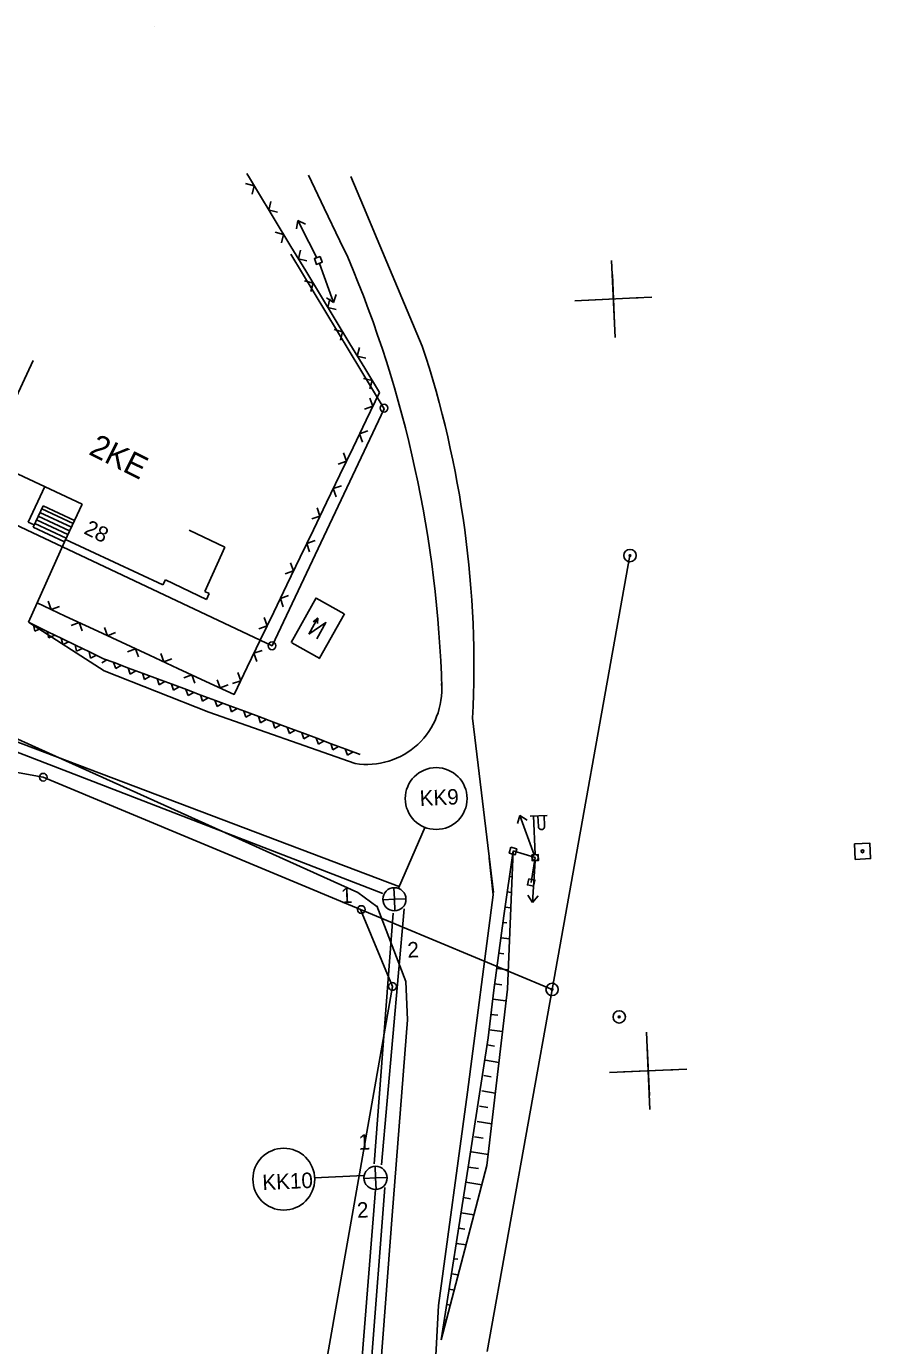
# Model space of a CAD drawing. Extents: x 642124 to 642366, y 6457020 to 6457206.
# Drawn here: x 642300.8 to 642355.4, y 6457087.6 to 6457173 of the extents above; entities that cross this region are included whole.
import ezdxf

# ---------------------------------------------------------------- set-up
doc = ezdxf.new("R2010")
doc.units = 0
for name, color, linetype in [('1', 7, 'Continuous'), ('11', 7, 'Continuous'), ('12', 7, 'Continuous'), ('2', 7, 'Continuous'), ('28', 7, 'Continuous'), ('30', 7, 'Continuous'), ('4', 7, 'Continuous'), ('40', 7, 'Continuous'), ('41', 7, 'Continuous'), ('42', 7, 'Continuous'), ('44', 7, 'Continuous'), ('57', 7, 'Continuous'), ('58', 7, 'Continuous'), ('60', 7, 'Continuous'), ('Level 61', 7, 'Continuous')]:
    doc.layers.add(name, color=color, linetype=linetype)

# ---------------------------------------------------------------- blocks, each defined once
blk = doc.blocks.new('VBEKAE')
at = {"layer": '44'}
for radius in [50, 7.14]:
    blk.add_circle((0, 0), radius, dxfattribs=at)
blk = doc.blocks.new('KNOOLR')
at = {"layer": '12'}
blk.add_lwpolyline([(-20, 20), (20, 20), (20, -20), (-20, -20)], close=True, dxfattribs=at)
blk = doc.blocks.new('KVPOST')
at = {"layer": '11'}
for p, q in [((-20, 270), (90, 270)), ((0, 270), (0, 20)), ((30, 270), (30, 200)), ((70, 270), (70, 200))]:
    blk.add_line(p, q, dxfattribs=at)
blk.add_circle((0, 0), 20, dxfattribs=at)
blk.add_arc((50, 200), 20, 179.93931, 0.0607, dxfattribs=at)
blk = doc.blocks.new('KPP')
at = {"layer": '60'}
blk.add_lwpolyline([(-50, 50), (50, 50), (50, -50), (-50, -50)], close=True, dxfattribs=at)
blk.add_circle((0, 0), 9.08, dxfattribs=at)
blk = doc.blocks.new('KMNOOL')
at = {"layer": '12'}
for p, q in [((20, 0), (290, 0)), ((246.1, 33.1), (290, 0)), ((290, 0), (246.1, -33.1))]:
    blk.add_line(p, q, dxfattribs=at)
blk = doc.blocks.new('KKANK0')
at = {"layer": '4'}
for q in [(-50, 0), (0, 50), (50, 0), (0, -50)]:
    blk.add_line((0, 0), q, dxfattribs=at)
blk.add_circle((0, 0), 50, dxfattribs=at)

msp = doc.modelspace()

# ---------------------------------------------------------------- linework, layer by layer
at = {"layer": '1'}
for p, q in [((642309.078, 6457173.008), (642309.078, 6457173.008)), ((642298.273, 6457144.971), (642301.266, 6457151.378)), ((642323.963, 6457148.302), (642323.963, 6457148.302)), ((642298.273, 6457144.971), (642304.427, 6457142.096)), ((642300.934, 6457140.925), (642302.008, 6457143.226)), ((642301.26, 6457140.607), (642301.899, 6457141.975)), ((642301.899, 6457141.975), (642303.928, 6457141.027)), ((642303.289, 6457139.659), (642304.427, 6457142.096)), ((642301.48, 6457141.078), (642303.509, 6457140.13)), ((642301.59, 6457141.314), (642303.619, 6457140.366)), ((642301.7, 6457141.549), (642303.729, 6457140.601)), ((642301.81, 6457141.785), (642303.839, 6457140.837)), ((642300.934, 6457140.925), (642301.323, 6457140.743)), ((642301.26, 6457140.607), (642303.289, 6457139.659)), ((642301.37, 6457140.843), (642303.399, 6457139.895)), ((642311.359, 6457140.401), (642313.665, 6457139.295)), ((642303.353, 6457139.795), (642309.642, 6457136.857)), ((642312.363, 6457136.436), (642313.665, 6457139.295)), ((642309.642, 6457136.857), (642309.819, 6457137.19)), ((642309.819, 6457137.19), (642312.47, 6457135.919)), ((642312.363, 6457136.436), (642312.652, 6457136.298)), ((642312.652, 6457136.298), (642312.47, 6457135.919)), ((642317.955, 6457133.146), (642319.571, 6457136.023)), ((642319.565, 6457136.005), (642321.377, 6457134.987)), ((642319.686, 6457134.721), (642319.086, 6457133.682)), ((642319.676, 6457134.716), (642319.383, 6457134.47)), ((642319.685, 6457134.707), (642319.647, 6457134.356)), ((642319.795, 6457132.113), (642321.411, 6457134.99)), ((642316.716, 6457132.921), (642316.716, 6457132.921)), ((642317.997, 6457133.122), (642317.997, 6457133.122)), ((642317.997, 6457133.122), (642319.809, 6457132.105)), ((642319.809, 6457132.105), (642319.809, 6457132.105)), ((642314.278, 6457129.742), (642314.278, 6457129.742)), ((642324.979, 6457117.32), (642299.194, 6457127.089)), ((642299.032, 6457126.492), (642323.878, 6457116.901)), ((642324.903, 6457117.237), (642326.619, 6457121.207)), ((642331.711, 6457115.443), (642332.307, 6457119.648)), ((642354.922, 6457119.623), (642354.922, 6457119.623)), ((642332.083, 6457117.987), (642332.238, 6457117.966)), ((642324.548, 6457116.459), (642324.548, 6457116.459)), ((642331.927, 6457116.999), (642332.197, 6457116.962)), ((642322.511, 6457115.833), (642322.511, 6457115.833)), ((642323.325, 6457099.405), (642324.553, 6457115.625)), ((642325.258, 6457115.892), (642323.806, 6457099.335)), ((642331.789, 6457116.009), (642332.156, 6457115.958)), ((642331.063, 6457110.63), (642331.711, 6457115.443)), ((642331.652, 6457115.018), (642331.906, 6457114.983)), ((642331.532, 6457114.025), (642332.074, 6457113.95)), ((642331.395, 6457113.035), (642331.708, 6457112.991)), ((642331.257, 6457112.044), (642331.992, 6457111.942)), ((642324.554, 6457110.777), (642324.554, 6457110.777)), ((642330.697, 6457107.551), (642331.063, 6457110.63)), ((642331.119, 6457111.054), (642331.585, 6457110.989)), ((642330.99, 6457110.062), (642331.852, 6457109.942)), ((642330.868, 6457109.069), (642331.316, 6457109.007)), ((642330.754, 6457108.076), (642331.621, 6457107.955)), ((642329.409, 6457099.188), (642330.697, 6457107.551)), ((642330.64, 6457107.092), (642331.099, 6457107.021)), ((642330.533, 6457106.097), (642331.39, 6457105.964)), ((642330.901, 6457105.028), (642330.411, 6457105.104)), ((642330.282, 6457104.112), (642331.159, 6457103.975)), ((642330.146, 6457103.121), (642330.677, 6457103.038)), ((642329.996, 6457102.132), (642330.928, 6457101.987)), ((642329.811, 6457101.149), (642330.378, 6457101.061)), ((642329.614, 6457100.168), (642330.697, 6457099.999)), ((642322.648, 6457098.637), (642319.464, 6457098.494)), ((642327.667, 6457088.002), (642329.409, 6457099.188)), ((642329.409, 6457099.188), (642330.065, 6457099.086)), ((642323.404, 6457097.727), (642322.499, 6457086.361)), ((642323.13, 6457086.39), (642324.019, 6457097.863)), ((642323.281, 6457098.321), (642323.281, 6457098.321)), ((642329.255, 6457098.2), (642330.289, 6457098.039)), ((642323.57, 6457097.468), (642323.57, 6457097.468)), ((642323.57, 6457097.468), (642323.57, 6457097.468)), ((642329.101, 6457097.212), (642329.549, 6457097.142)), ((642328.947, 6457096.223), (642329.781, 6457096.094)), ((642328.793, 6457095.235), (642329.182, 6457095.175)), ((642328.64, 6457094.247), (642329.273, 6457094.149)), ((642328.734, 6457093.221), (642328.486, 6457093.259)), ((642328.765, 6457092.204), (642328.332, 6457092.271)), ((642328.511, 6457091.231), (642328.178, 6457091.283)), ((642328.024, 6457090.295), (642328.257, 6457090.259)), ((642328.003, 6457089.286), (642327.87, 6457089.307))]:
    msp.add_line(p, q, dxfattribs=at)
for points in [[(642295.005, 6457143.156), (642316.716, 6457132.921), (642323.965, 6457148.252), (642317.933, 6457158.265)], [(642319.086, 6457133.682), (642320.205, 6457134.42), (642319.605, 6457133.381)], [(642248.778, 6457121.731), (642262.705, 6457127.17), (642268.072, 6457128.772), (642278.957, 6457129.913), (642287.392, 6457129.405), (642298.284, 6457127.764), (642322.268, 6457116.946), (642323.491, 6457116.054)], [(642330.753, 6457119.189), (642331.021, 6457116.796), (642329.352, 6457104.03), (642327.485, 6457090.219), (642327.301, 6457086.577)], [(642323.495, 6457116.092), (642325.371, 6457111.201), (642325.483, 6457108.718), (642324.488, 6457096.051), (642323.753, 6457086.418)]]:
    msp.add_lwpolyline(points, dxfattribs=at)
for centre, radius in [((642323.963, 6457148.302), 0.25), ((642316.716, 6457132.921), 0.25), ((642327.334, 6457123.036), 2), ((642301.913, 6457124.417), 0.25), ((642322.495, 6457115.853), 0.25), ((642324.508, 6457110.875), 0.25), ((642317.474, 6457098.404), 2)]:
    msp.add_circle(centre, radius, dxfattribs=at)
at = {"layer": '12'}
for p, q in [((642318.292, 6457159.897), (642318.386, 6457160.439)), ((642319.103, 6457159.042), (642318.386, 6457160.439)), ((642318.386, 6457160.439), (642318.881, 6457160.2)), ((642319.619, 6457158.037), (642319.103, 6457159.042))]:
    msp.add_line(p, q, dxfattribs=at)
at = {"layer": '2'}
for p, q in [((642332.307, 6457119.648), (642333.743, 6457119.212)), ((642333.743, 6457119.212), (642333.481, 6457117.603))]:
    msp.add_line(p, q, dxfattribs=at)
at = {"layer": '28'}
for p, q in [((642315.246, 6457163.209), (642315.078, 6457163.487)), ((642315.555, 6457162.699), (642315.006, 6457162.834)), ((642316.032, 6457161.911), (642315.246, 6457163.209)), ((642315.555, 6457162.699), (642315.42, 6457162.15)), ((642316.531, 6457161.086), (642316.032, 6457161.911)), ((642316.509, 6457161.124), (642316.644, 6457161.673)), ((642316.509, 6457161.124), (642316.641, 6457161.091)), ((642316.986, 6457160.336), (642316.531, 6457161.086)), ((642316.641, 6457161.091), (642317.058, 6457160.989)), ((642317.804, 6457158.984), (642316.986, 6457160.336)), ((642317.463, 6457159.548), (642316.913, 6457159.683)), ((642317.463, 6457159.548), (642317.328, 6457158.999)), ((642317.94, 6457158.761), (642317.804, 6457158.984)), ((642318.894, 6457157.185), (642317.94, 6457158.761)), ((642318.417, 6457157.973), (642318.552, 6457158.522)), ((642318.417, 6457157.973), (642318.966, 6457157.838)), ((642319.37, 6457156.397), (642318.821, 6457156.532)), ((642319.847, 6457155.61), (642318.894, 6457157.185)), ((642319.37, 6457156.397), (642319.235, 6457155.848)), ((642320.801, 6457154.034), (642319.847, 6457155.61)), ((642320.324, 6457154.822), (642320.459, 6457155.371)), ((642320.324, 6457154.822), (642320.874, 6457154.687)), ((642321.755, 6457152.459), (642320.801, 6457154.034)), ((642321.278, 6457153.247), (642320.729, 6457153.382)), ((642321.278, 6457153.247), (642321.143, 6457152.697)), ((642322.709, 6457150.884), (642321.755, 6457152.459)), ((642322.232, 6457151.671), (642322.367, 6457152.221)), ((642322.232, 6457151.671), (642322.782, 6457151.536)), ((642323.663, 6457149.308), (642322.709, 6457150.884)), ((642323.186, 6457150.096), (642322.637, 6457150.231)), ((642323.186, 6457150.096), (642323.051, 6457149.547)), ((642322.808, 6457147.532), (642323.663, 6457149.308)), ((642323.236, 6457148.42), (642323.049, 6457148.954)), ((642323.236, 6457148.42), (642322.702, 6457148.233)), ((642321.954, 6457145.756), (642322.808, 6457147.532)), ((642322.381, 6457146.644), (642322.915, 6457146.831)), ((642322.381, 6457146.644), (642322.568, 6457146.11)), ((642321.099, 6457143.98), (642321.954, 6457145.756)), ((642321.526, 6457144.868), (642321.339, 6457145.402)), ((642321.526, 6457144.868), (642320.992, 6457144.681)), ((642320.244, 6457142.204), (642321.099, 6457143.98)), ((642320.671, 6457143.092), (642321.205, 6457143.279)), ((642320.671, 6457143.092), (642320.858, 6457142.558)), ((642319.389, 6457140.428), (642320.244, 6457142.204)), ((642319.817, 6457141.316), (642319.283, 6457141.129)), ((642319.817, 6457141.316), (642319.63, 6457141.85)), ((642318.535, 6457138.652), (642319.389, 6457140.428)), ((642318.962, 6457139.54), (642319.496, 6457139.727)), ((642318.962, 6457139.54), (642319.149, 6457139.006)), ((642317.68, 6457136.876), (642318.535, 6457138.652)), ((642318.107, 6457137.764), (642317.573, 6457137.577)), ((642318.107, 6457137.764), (642317.92, 6457138.298)), ((642316.825, 6457135.1), (642317.68, 6457136.876)), ((642317.253, 6457135.988), (642317.786, 6457136.175)), ((642317.253, 6457135.988), (642317.439, 6457135.454)), ((642301.511, 6457135.692), (642303.333, 6457134.846)), ((642302.422, 6457135.269), (642302.228, 6457135.8)), ((642302.422, 6457135.269), (642302.953, 6457135.463)), ((642315.97, 6457133.323), (642316.825, 6457135.1)), ((642303.333, 6457134.846), (642305.154, 6457134)), ((642304.243, 6457134.423), (642303.712, 6457134.229)), ((642304.243, 6457134.423), (642304.438, 6457133.892)), ((642316.398, 6457134.212), (642316.211, 6457134.745)), ((642305.154, 6457134), (642306.975, 6457133.154)), ((642306.065, 6457133.577), (642305.87, 6457134.109)), ((642306.065, 6457133.577), (642306.596, 6457133.772)), ((642316.398, 6457134.212), (642315.864, 6457134.025)), ((642306.975, 6457133.154), (642308.797, 6457132.309)), ((642307.886, 6457132.732), (642307.355, 6457132.537)), ((642307.886, 6457132.732), (642308.08, 6457132.2)), ((642315.116, 6457131.547), (642315.97, 6457133.323)), ((642315.543, 6457132.435), (642316.077, 6457132.622)), ((642308.797, 6457132.309), (642310.618, 6457131.463)), ((642309.707, 6457131.886), (642309.513, 6457132.417)), ((642309.707, 6457131.886), (642310.239, 6457132.08)), ((642315.543, 6457132.435), (642315.73, 6457131.902)), ((642310.618, 6457131.463), (642312.44, 6457130.617)), ((642311.529, 6457131.04), (642310.998, 6457130.846)), ((642311.529, 6457131.04), (642311.723, 6457130.509)), ((642314.261, 6457129.771), (642315.116, 6457131.547)), ((642314.688, 6457130.659), (642314.501, 6457131.193)), ((642312.44, 6457130.617), (642314.261, 6457129.771)), ((642313.35, 6457130.194), (642313.156, 6457130.725)), ((642313.35, 6457130.194), (642313.881, 6457130.388)), ((642314.688, 6457130.659), (642314.154, 6457130.472))]:
    msp.add_line(p, q, dxfattribs=at)
at = {"layer": '30'}
for p, q in [((642319.064, 6457163.371), (642320.086, 6457161.246)), ((642322.624, 6457161.36), (642321.81, 6457163.291)), ((642320.086, 6457161.246), (642321.103, 6457159.132)), ((642323.517, 6457159.241), (642322.624, 6457161.36)), ((642321.103, 6457159.132), (642321.613, 6457158.072)), ((642326.434, 6457152.321), (642323.517, 6457159.241)), ((642303.289, 6457139.659), (642300.952, 6457134.443)), ((642305.858, 6457131.297), (642300.952, 6457134.443)), ((642312.617, 6457128.628), (642305.858, 6457131.297)), ((642322.095, 6457125.297), (642312.617, 6457128.628)), ((642331.045, 6457116.949), (642329.693, 6457128.245))]:
    msp.add_line(p, q, dxfattribs=at)
for centre, radius, start, end in [((642250.855, 6457128.02), 76.875, 1.59338, 23.01181), ((642263.711, 6457131.57), 66.066, 357.11552, 18.30598), ((642322.825, 6457130.117), 4.876, 261.39185, 4.34556)]:
    msp.add_arc(centre, radius, start, end, dxfattribs=at)
at = {"layer": '40'}
for p, q in [((642339.874, 6457138.762), (642334.833, 6457110.682)), ((642293.698, 6457125.9), (642301.913, 6457124.417)), ((642301.913, 6457124.417), (642322.438, 6457115.85)), ((642322.438, 6457115.85), (642334.833, 6457110.682)), ((642324.508, 6457110.875), (642322.438, 6457115.85)), ((642320.31, 6457086.989), (642324.508, 6457110.875)), ((642334.833, 6457110.682), (642330.629, 6457087.262))]:
    msp.add_line(p, q, dxfattribs=at)
at = {"layer": '41'}
for p, q in [((642331.941, 6457110.704), (642332.307, 6457119.648)), ((642330.614, 6457099.28), (642331.941, 6457110.704)), ((642327.667, 6457088.002), (642330.614, 6457099.28))]:
    msp.add_line(p, q, dxfattribs=at)
at = {"layer": '42'}
for p, q in [((642301.31, 6457134.269), (642300.952, 6457134.443)), ((642301.275, 6457134.286), (642301.374, 6457133.873)), ((642302.21, 6457133.833), (642301.31, 6457134.269)), ((642301.374, 6457133.873), (642301.76, 6457134.051)), ((642302.175, 6457133.85), (642302.274, 6457133.437)), ((642303.109, 6457133.397), (642302.21, 6457133.833)), ((642302.274, 6457133.437), (642302.66, 6457133.615)), ((642303.075, 6457133.414), (642303.174, 6457133.001)), ((642304.009, 6457132.961), (642303.109, 6457133.397)), ((642303.174, 6457133.001), (642303.56, 6457133.179)), ((642303.975, 6457132.978), (642304.074, 6457132.565)), ((642304.909, 6457132.525), (642304.009, 6457132.961)), ((642304.074, 6457132.565), (642304.459, 6457132.743)), ((642304.875, 6457132.542), (642304.974, 6457132.129)), ((642305.809, 6457132.089), (642304.909, 6457132.525)), ((642304.974, 6457132.129), (642305.359, 6457132.307)), ((642305.709, 6457131.822), (642306.028, 6457132.007)), ((642306.497, 6457131.833), (642305.809, 6457132.089)), ((642306.461, 6457131.846), (642306.598, 6457131.444)), ((642307.434, 6457131.483), (642306.497, 6457131.833)), ((642306.598, 6457131.444), (642306.965, 6457131.658)), ((642307.398, 6457131.496), (642307.535, 6457131.094)), ((642308.371, 6457131.133), (642307.434, 6457131.483)), ((642307.535, 6457131.094), (642307.902, 6457131.308)), ((642308.335, 6457131.146), (642308.472, 6457130.745)), ((642309.307, 6457130.783), (642308.371, 6457131.133)), ((642308.472, 6457130.745), (642308.839, 6457130.958)), ((642309.272, 6457130.797), (642309.409, 6457130.395)), ((642310.244, 6457130.434), (642309.307, 6457130.783)), ((642309.409, 6457130.395), (642309.776, 6457130.609)), ((642310.209, 6457130.447), (642310.346, 6457130.045)), ((642311.181, 6457130.084), (642310.244, 6457130.434)), ((642310.346, 6457130.045), (642310.713, 6457130.259)), ((642311.145, 6457130.097), (642311.283, 6457129.695)), ((642312.118, 6457129.734), (642311.181, 6457130.084)), ((642311.283, 6457129.695), (642311.65, 6457129.909)), ((642312.082, 6457129.748), (642312.219, 6457129.346)), ((642313.055, 6457129.385), (642312.118, 6457129.734)), ((642312.219, 6457129.346), (642312.586, 6457129.56)), ((642313.019, 6457129.398), (642313.156, 6457128.996)), ((642313.992, 6457129.035), (642313.055, 6457129.385)), ((642313.156, 6457128.996), (642313.523, 6457129.21)), ((642313.956, 6457129.048), (642314.093, 6457128.646)), ((642314.929, 6457128.685), (642313.992, 6457129.035)), ((642314.093, 6457128.646), (642314.46, 6457128.86)), ((642314.893, 6457128.699), (642315.03, 6457128.297)), ((642315.865, 6457128.336), (642314.929, 6457128.685)), ((642315.03, 6457128.297), (642315.397, 6457128.511)), ((642315.83, 6457128.349), (642315.967, 6457127.947)), ((642316.802, 6457127.986), (642315.865, 6457128.336)), ((642315.967, 6457127.947), (642316.334, 6457128.161)), ((642316.767, 6457127.999), (642316.904, 6457127.597)), ((642317.739, 6457127.636), (642316.802, 6457127.986)), ((642316.904, 6457127.597), (642317.271, 6457127.811)), ((642317.703, 6457127.65), (642317.841, 6457127.248)), ((642318.676, 6457127.287), (642317.739, 6457127.636)), ((642317.841, 6457127.248), (642318.208, 6457127.461)), ((642318.64, 6457127.3), (642318.778, 6457126.898)), ((642319.613, 6457126.937), (642318.676, 6457127.287)), ((642318.778, 6457126.898), (642319.144, 6457127.112)), ((642319.577, 6457126.95), (642319.714, 6457126.548)), ((642320.55, 6457126.587), (642319.613, 6457126.937)), ((642319.714, 6457126.548), (642320.081, 6457126.762)), ((642320.514, 6457126.601), (642320.651, 6457126.199)), ((642321.487, 6457126.238), (642320.55, 6457126.587)), ((642320.651, 6457126.199), (642321.018, 6457126.412)), ((642321.451, 6457126.251), (642321.588, 6457125.849)), ((642322.424, 6457125.888), (642321.487, 6457126.238)), ((642321.588, 6457125.849), (642321.955, 6457126.063))]:
    msp.add_line(p, q, dxfattribs=at)
at = {"layer": '58'}
for p, q in [((642338.739, 6457156.957), (642338.882, 6457153.774)), ((642337.219, 6457155.294), (642340.274, 6457155.431)), ((642340.274, 6457155.431), (642340.402, 6457155.437)), ((642340.984, 6457107.008), (642341.127, 6457103.824)), ((642339.464, 6457105.344), (642342.52, 6457105.482)), ((642342.52, 6457105.482), (642342.648, 6457105.487))]:
    msp.add_line(p, q, dxfattribs=at)
at = {"layer": 'Level 61'}
for p, q in [((642338.686, 6457157.863), (642338.91, 6457152.868)), ((642336.3, 6457155.253), (642340.274, 6457155.432)), ((642340.274, 6457155.432), (642341.295, 6457155.477)), ((642340.944, 6457107.914), (642341.168, 6457102.919)), ((642338.559, 6457105.304), (642342.52, 6457105.482)), ((642342.52, 6457105.482), (642343.554, 6457105.529))]:
    msp.add_line(p, q, dxfattribs=at)

# ---------------------------------------------------------------- block references
at = {"layer": '11', "xscale": 0.01, "yscale": 0.009999999999999998, "rotation": 2.573693750501962}
msp.add_blockref('KVPOST', (642333.743, 6457119.212), dxfattribs=at)
at = {"layer": '12'}
for name, p, xscale, yscale, rotation in [('KNOOLR', (642319.71, 6457157.859), 0.009999999999999998, 0.009999999999999998, -69.90083160966587), ('KMNOOL', (642319.71, 6457157.859), 0.009999983269933422, 0.009999983269935911, -70.04428490785976), ('KMNOOL', (642333.743, 6457119.212), 0.009999983269933423, 0.00999998326993591, 109.95571509214024), ('KNOOLR', (642332.307, 6457119.648), 0.01000002040050657, 0.010000020400511858, -15.430537633820927), ('KMNOOL', (642333.743, 6457119.212), 0.009999999999999997, 0.01, -93.42731014170437), ('KNOOLR', (642333.743, 6457119.212), 0.01, 0.009999999999999998, 2.573693750501962), ('KNOOLR', (642333.481, 6457117.603), 0.01, 0.01, -12.357843732377582)]:
    msp.add_blockref(name, p, dxfattribs=dict(at, xscale=xscale, yscale=yscale, rotation=rotation))
at = {"layer": '4', "xscale": 0.015, "yscale": 0.014999999999999996, "rotation": 2.573693750501962}
for p in [(642324.632, 6457116.519), (642323.413, 6457098.486)]:
    msp.add_blockref('KKANK0', p, dxfattribs=at)
at = {"layer": '44'}
for p, xscale, yscale, rotation in [((642339.874, 6457138.762), 0.007999981373523042, 0.00799998137352304, 2.573693750501962), ((642334.833, 6457110.682), 0.007999981373523042, 0.00799998137352304, 2.573693750501962), ((642339.177, 6457108.903), 0.007999999999992723, 0.007999999999992723, 2.573693750501962), ((642339.177, 6457108.905), 0.001000000000003638, 0.0010000000000036375, 2.5736937505019624)]:
    msp.add_blockref('VBEKAE', p, dxfattribs=dict(at, xscale=xscale, yscale=yscale, rotation=rotation))
at = {"layer": '60', "xscale": 0.01, "yscale": 0.009999999999999998, "rotation": 2.573693750501962}
msp.add_blockref('KPP', (642354.922, 6457119.623), dxfattribs=at)

# ---------------------------------------------------------------- texts
at = {"layer": '1'}
for s, rotation, p in [('28', 333.59264, (642304.477, 6457140.212)), ('KK9', 2.57369, (642326.289, 6457122.553)), ('1', 2.57369, (642321.193, 6457116.255)), ('2', 2.57369, (642325.496, 6457112.738)), ('1', 2.57369, (642322.332, 6457100.296)), ('KK10', 2.57369, (642316.109, 6457097.698)), ('2', 2.57369, (642322.234, 6457095.898))]:
    msp.add_text(s, height=1, rotation=rotation, dxfattribs=at).set_placement(p)
at = {"layer": '57'}
msp.add_text('2KE', height=1.5, rotation=333.51909, dxfattribs=at).set_placement((642304.783, 6457145.342))

doc.saveas('drawing.dxf')
